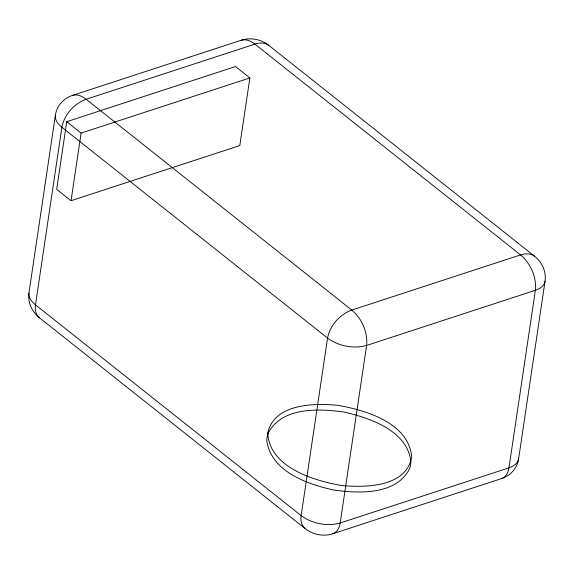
<?xml version="1.0" encoding="UTF-8"?>
<svg xmlns="http://www.w3.org/2000/svg" width="574" height="574" viewBox="0 0 574 574"><rect width="100%" height="100%" fill="white"/><g stroke="black" fill="none" stroke-linecap="round" stroke-linejoin="round"><path stroke-width="0.86" d="M28.915 293.206C28.564 297.985 31.957 302.039 35.48 304.844L301.149 515.639C312.134 523.682 327.044 526.674 340.195 522.993L508.959 467.846C513.242 466.483 517.856 463.591 518.616 458.798L545.035 281.246A28.219 26.038 23.8 0 0 534.566 256.234L268.89 45.432C264.944 42.333 259.426 42.605 254.899 44.119L86.136 99.266C74.082 103.643 64.274 114.613 61.899 127.292L35.48 304.844C34.741 309.408 35.61 314.753 39.434 317.766L305.11 528.568A28.219 26.038 23.8 0 0 332.719 533.763L501.482 478.616C506.038 477.138 508.363 472.294 508.959 467.846L535.377 290.293C536.755 277.077 530.598 263.452 520.568 254.913L254.899 44.119C251.154 41.141 246.124 38.738 241.281 40.237L72.518 95.384A28.219 26.038 23.8 0 0 55.384 115.202L28.965 292.754A28.219 26.038 23.8 0 0 39.434 317.766M267.771 433.069C269.4 467.329 313.834 480.725 341.365 485.446C364.741 487.828 406.528 487.29 411.687 456.882C408.616 422.902 365.975 410.281 338.036 405.352C314.588 402.998 273.619 403.457 267.685 433.427M55.384 115.202C54.738 120.138 58.268 124.415 61.899 127.292L327.567 338.093C338.552 346.136 353.455 349.128 366.614 345.44L535.377 290.293C539.653 288.93 544.274 286.039 545.035 281.246M66.742 121.688L56.683 189.327L71.04 200.721L239.803 145.574L249.862 77.935L235.505 66.541L66.742 121.688L81.106 133.082L249.862 77.935M71.04 200.721L81.106 133.082M332.719 533.763C337.275 532.292 339.6 527.441 340.195 522.993L366.614 345.44C367.991 332.224 361.835 318.599 351.805 310.06L86.136 99.266C82.391 96.288 77.361 93.885 72.518 95.384M534.566 256.234C530.613 253.134 525.095 253.407 520.568 254.913L351.805 310.06C339.751 314.444 329.95 325.415 327.567 338.093L301.149 515.639C300.417 520.209 301.285 525.547 305.11 528.568M241.281 40.237A28.219 26.038 23.8 0 1 268.89 45.432M518.616 458.798A28.219 26.038 23.8 0 1 501.482 478.616M268.28 432.975L267.685 434.74A24.567 22.666 23.8 0 0 266.853 441.32C271.638 471.598 307.033 484.047 333.078 489.895C358.14 493.575 396.713 495.506 409.757 468.219A24.567 22.666 23.8 0 0 410.876 461.697C407.597 430.809 370.223 418.13 344.644 412.175C319.74 408.537 282.064 406.6 268.28 432.975"/></g></svg>
